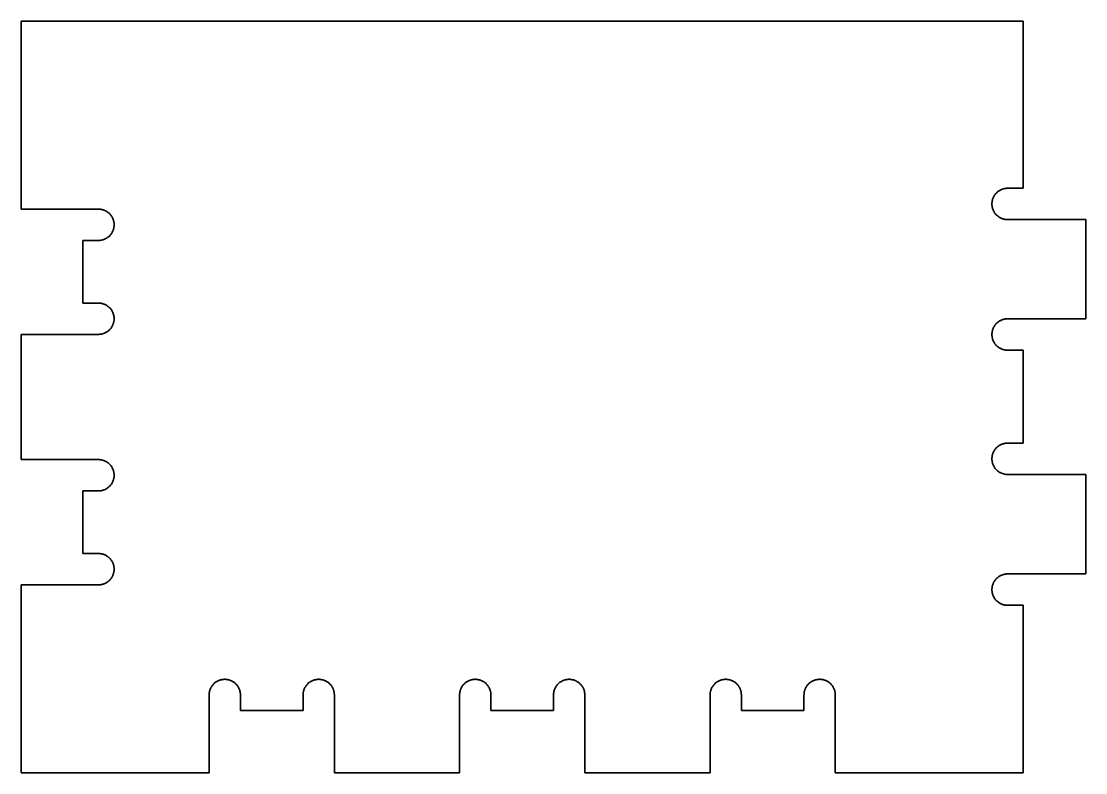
# Model space of a CAD drawing. Header units: millimetres. Extents: x -39.9 to 52, y -17.1 to 47.
# Drawn here: x 8.12 to 42.12, y -16.93 to 7.07 of the extents above; entities that cross this region are included whole.
import ezdxf

# ---------------------------------------------------------------- set-up
doc = ezdxf.new("R2010")
doc.units = ezdxf.units.MM
doc.layers.add('Outline', color=7, linetype='Continuous', true_color=0xffffff)

msp = doc.modelspace()

# ---------------------------------------------------------------- linework, layer by layer
at = {"layer": 'Outline', "color": 18, "lineweight": 35, "true_color": 0x000000}
for p, q in [((40.12, 7.068), (8.12, 7.068)), ((8.12, 7.068), (8.12, 1.069)), ((40.12, 1.734), (40.12, 7.068)), ((39.436, 1.698), (39.452, 1.704)), ((39.452, 1.704), (39.468, 1.71)), ((39.468, 1.71), (39.485, 1.715)), ((39.485, 1.715), (39.502, 1.719)), ((39.502, 1.719), (39.519, 1.723)), ((39.519, 1.723), (39.536, 1.727)), ((39.536, 1.727), (39.553, 1.729)), ((39.553, 1.729), (39.571, 1.732)), ((39.571, 1.732), (39.588, 1.733)), ((39.588, 1.733), (39.605, 1.734)), ((39.605, 1.734), (39.623, 1.734)), ((39.623, 1.734), (39.624, 1.734)), ((39.624, 1.734), (40.12, 1.734)), ((39.138, 1.355), (39.142, 1.372)), ((39.142, 1.372), (39.147, 1.389)), ((39.147, 1.389), (39.153, 1.405)), ((39.153, 1.405), (39.159, 1.422)), ((39.159, 1.422), (39.166, 1.438)), ((39.166, 1.438), (39.174, 1.454)), ((39.174, 1.454), (39.182, 1.469)), ((39.182, 1.469), (39.19, 1.484)), ((39.19, 1.484), (39.199, 1.499)), ((39.199, 1.499), (39.208, 1.514)), ((39.208, 1.514), (39.218, 1.528)), ((39.218, 1.528), (39.229, 1.542)), ((39.229, 1.542), (39.24, 1.556)), ((39.24, 1.556), (39.251, 1.569)), ((39.251, 1.569), (39.263, 1.582)), ((39.263, 1.582), (39.276, 1.594)), ((39.276, 1.594), (39.288, 1.606)), ((39.288, 1.606), (39.302, 1.617)), ((39.302, 1.617), (39.315, 1.628)), ((39.315, 1.628), (39.329, 1.639)), ((39.329, 1.639), (39.343, 1.649)), ((39.343, 1.649), (39.358, 1.658)), ((39.358, 1.658), (39.373, 1.667)), ((39.373, 1.667), (39.388, 1.676)), ((39.388, 1.676), (39.404, 1.684)), ((39.404, 1.684), (39.42, 1.691)), ((39.42, 1.691), (39.436, 1.698)), ((8.12, 1.069), (10.085, 1.069)), ((10.085, 1.069), (10.585, 1.069)), ((10.585, 1.069), (10.603, 1.068)), ((10.603, 1.068), (10.62, 1.068)), ((10.62, 1.068), (10.638, 1.066)), ((10.638, 1.066), (10.655, 1.064)), ((10.655, 1.064), (10.672, 1.061)), ((10.672, 1.061), (10.689, 1.058)), ((10.689, 1.058), (10.706, 1.054)), ((10.706, 1.054), (10.723, 1.049)), ((10.723, 1.049), (10.74, 1.044)), ((10.74, 1.044), (10.756, 1.038)), ((10.756, 1.038), (10.773, 1.032)), ((10.773, 1.032), (10.789, 1.025)), ((10.789, 1.025), (10.804, 1.018)), ((39.123, 1.252), (39.124, 1.269)), ((39.123, 1.234), (39.123, 1.252)), ((39.123, 1.217), (39.123, 1.234)), ((39.124, 1.2), (39.123, 1.217)), ((39.124, 1.269), (39.126, 1.287)), ((39.126, 1.182), (39.124, 1.2)), ((39.126, 1.287), (39.128, 1.304)), ((39.128, 1.165), (39.126, 1.182)), ((39.128, 1.304), (39.131, 1.321)), ((39.131, 1.148), (39.128, 1.165)), ((39.131, 1.321), (39.134, 1.338)), ((39.134, 1.131), (39.131, 1.148)), ((39.134, 1.338), (39.138, 1.355)), ((39.138, 1.114), (39.134, 1.131)), ((39.142, 1.097), (39.138, 1.114)), ((39.147, 1.08), (39.142, 1.097)), ((39.153, 1.063), (39.147, 1.08)), ((39.159, 1.047), (39.153, 1.063)), ((39.166, 1.031), (39.159, 1.047)), ((39.174, 1.015), (39.166, 1.031)), ((10.804, 1.018), (10.82, 1.01)), ((10.82, 1.01), (10.835, 1.002)), ((10.835, 1.002), (10.85, 0.993)), ((10.85, 0.993), (10.865, 0.983)), ((10.865, 0.983), (10.879, 0.973)), ((10.879, 0.973), (10.893, 0.963)), ((10.893, 0.963), (10.907, 0.952)), ((10.907, 0.952), (10.92, 0.94)), ((10.92, 0.94), (10.933, 0.928)), ((10.933, 0.928), (10.945, 0.916)), ((10.945, 0.916), (10.957, 0.903)), ((10.957, 0.903), (10.968, 0.89)), ((10.968, 0.89), (10.979, 0.876)), ((10.979, 0.876), (10.99, 0.862)), ((10.99, 0.862), (11, 0.848)), ((11, 0.848), (11.009, 0.833)), ((11.009, 0.833), (11.018, 0.819)), ((11.018, 0.819), (11.027, 0.803)), ((11.027, 0.803), (11.035, 0.788)), ((11.035, 0.788), (11.042, 0.772)), ((11.042, 0.772), (11.049, 0.756)), ((11.049, 0.756), (11.055, 0.74)), ((11.055, 0.74), (11.061, 0.723)), ((11.061, 0.723), (11.066, 0.706)), ((11.066, 0.706), (11.07, 0.69)), ((11.07, 0.69), (11.074, 0.673)), ((39.181, 1), (39.174, 1.015)), ((39.19, 0.984), (39.181, 1)), ((39.199, 0.969), (39.19, 0.984)), ((39.208, 0.955), (39.199, 0.969)), ((39.218, 0.941), (39.208, 0.955)), ((39.229, 0.927), (39.218, 0.941)), ((39.24, 0.913), (39.229, 0.927)), ((39.251, 0.9), (39.24, 0.913)), ((39.263, 0.887), (39.251, 0.9)), ((39.276, 0.875), (39.263, 0.887)), ((39.288, 0.863), (39.276, 0.875)), ((39.301, 0.851), (39.288, 0.863)), ((39.315, 0.84), (39.301, 0.851)), ((39.329, 0.83), (39.315, 0.84)), ((39.343, 0.82), (39.329, 0.83)), ((39.358, 0.81), (39.343, 0.82)), ((39.373, 0.801), (39.358, 0.81)), ((39.388, 0.793), (39.373, 0.801)), ((39.404, 0.785), (39.388, 0.793)), ((39.419, 0.778), (39.404, 0.785)), ((39.436, 0.771), (39.419, 0.778)), ((39.452, 0.764), (39.436, 0.771)), ((39.468, 0.759), (39.452, 0.764)), ((39.485, 0.754), (39.468, 0.759)), ((39.502, 0.749), (39.485, 0.754)), ((39.519, 0.745), (39.502, 0.749)), ((39.536, 0.742), (39.519, 0.745)), ((39.553, 0.739), (39.536, 0.742)), ((39.571, 0.737), (39.553, 0.739)), ((39.588, 0.735), (39.571, 0.737)), ((39.605, 0.735), (39.588, 0.735)), ((39.623, 0.734), (39.605, 0.735)), ((40.123, 0.734), (39.623, 0.734)), ((42.119, 0.735), (40.123, 0.735)), ((40.123, 0.735), (40.123, 0.734)), ((42.119, -2.435), (42.119, 0.735)), ((11.035, 0.349), (11.027, 0.334)), ((11.042, 0.365), (11.035, 0.349)), ((11.049, 0.381), (11.042, 0.365)), ((11.055, 0.398), (11.049, 0.381)), ((11.061, 0.414), (11.055, 0.398)), ((11.066, 0.431), (11.061, 0.414)), ((11.07, 0.448), (11.066, 0.431)), ((11.074, 0.465), (11.07, 0.448)), ((11.074, 0.673), (11.078, 0.655)), ((11.078, 0.482), (11.074, 0.465)), ((11.078, 0.655), (11.08, 0.638)), ((11.08, 0.499), (11.078, 0.482)), ((11.08, 0.638), (11.082, 0.621)), ((11.082, 0.516), (11.08, 0.499)), ((11.082, 0.621), (11.084, 0.603)), ((11.084, 0.534), (11.082, 0.516)), ((11.084, 0.603), (11.085, 0.586)), ((11.085, 0.551), (11.084, 0.534)), ((11.085, 0.586), (11.085, 0.569)), ((11.085, 0.569), (11.085, 0.551)), ((10.585, 0.069), (10.085, 0.069)), ((10.085, 0.069), (10.085, -1.931)), ((10.603, 0.069), (10.585, 0.069)), ((10.62, 0.07), (10.603, 0.069)), ((10.638, 0.071), (10.62, 0.07)), ((10.655, 0.074), (10.638, 0.071)), ((10.672, 0.076), (10.655, 0.074)), ((10.689, 0.08), (10.672, 0.076)), ((10.706, 0.084), (10.689, 0.08)), ((10.723, 0.088), (10.706, 0.084)), ((10.74, 0.093), (10.723, 0.088)), ((10.756, 0.099), (10.74, 0.093)), ((10.773, 0.105), (10.756, 0.099)), ((10.789, 0.112), (10.773, 0.105)), ((10.804, 0.119), (10.789, 0.112)), ((10.82, 0.127), (10.804, 0.119)), ((10.835, 0.136), (10.82, 0.127)), ((10.85, 0.145), (10.835, 0.136)), ((10.865, 0.154), (10.85, 0.145)), ((10.879, 0.164), (10.865, 0.154)), ((10.893, 0.175), (10.879, 0.164)), ((10.907, 0.186), (10.893, 0.175)), ((10.92, 0.197), (10.907, 0.186)), ((10.933, 0.209), (10.92, 0.197)), ((10.945, 0.221), (10.933, 0.209)), ((10.957, 0.234), (10.945, 0.221)), ((10.968, 0.247), (10.957, 0.234)), ((10.979, 0.261), (10.968, 0.247)), ((10.99, 0.275), (10.979, 0.261)), ((11, 0.289), (10.99, 0.275)), ((11.009, 0.304), (11, 0.289)), ((11.018, 0.319), (11.009, 0.304)), ((11.027, 0.334), (11.018, 0.319)), ((10.085, -1.931), (10.585, -1.931)), ((10.585, -1.931), (10.585, -1.932)), ((10.585, -1.932), (10.602, -1.932)), ((10.602, -1.932), (10.62, -1.933)), ((10.62, -1.933), (10.637, -1.934)), ((10.637, -1.934), (10.655, -1.936)), ((10.655, -1.936), (10.672, -1.939)), ((10.672, -1.939), (10.689, -1.943)), ((10.689, -1.943), (10.706, -1.946)), ((10.706, -1.946), (10.723, -1.951)), ((10.723, -1.951), (10.739, -1.956)), ((10.739, -1.956), (10.756, -1.962)), ((10.756, -1.962), (10.772, -1.968)), ((10.772, -1.968), (10.788, -1.975)), ((10.788, -1.975), (10.804, -1.982)), ((10.804, -1.982), (10.82, -1.99)), ((10.82, -1.99), (10.835, -1.999)), ((10.835, -1.999), (10.85, -2.008)), ((10.85, -2.008), (10.864, -2.017)), ((10.864, -2.017), (10.879, -2.027)), ((10.879, -2.027), (10.893, -2.038)), ((10.893, -2.038), (10.906, -2.049)), ((10.906, -2.049), (10.919, -2.06)), ((10.919, -2.06), (10.932, -2.072)), ((10.932, -2.072), (10.945, -2.084)), ((10.945, -2.084), (10.956, -2.097)), ((10.956, -2.097), (10.968, -2.11)), ((10.968, -2.11), (10.979, -2.124)), ((10.979, -2.124), (10.989, -2.138)), ((10.989, -2.138), (10.999, -2.152)), ((10.999, -2.152), (11.009, -2.167)), ((11.009, -2.167), (11.018, -2.182)), ((11.018, -2.182), (11.026, -2.197)), ((11.026, -2.197), (11.034, -2.212)), ((11.034, -2.212), (11.042, -2.228)), ((11.042, -2.228), (11.048, -2.244)), ((11.048, -2.244), (11.055, -2.26)), ((11.055, -2.26), (11.06, -2.277)), ((11.06, -2.277), (11.065, -2.294)), ((11.065, -2.294), (11.07, -2.311)), ((11.07, -2.311), (11.074, -2.328)), ((11.074, -2.328), (11.077, -2.345)), ((11.077, -2.345), (11.08, -2.362)), ((11.08, -2.362), (11.082, -2.379)), ((11.082, -2.379), (11.084, -2.397)), ((10.999, -2.711), (10.989, -2.725)), ((11.009, -2.696), (10.999, -2.711)), ((11.018, -2.681), (11.009, -2.696)), ((11.026, -2.666), (11.018, -2.681)), ((11.034, -2.651), (11.026, -2.666)), ((11.042, -2.635), (11.034, -2.651)), ((11.048, -2.619), (11.042, -2.635)), ((11.055, -2.602), (11.048, -2.619)), ((11.06, -2.586), (11.055, -2.602)), ((11.065, -2.569), (11.06, -2.586)), ((11.07, -2.552), (11.065, -2.569)), ((11.074, -2.535), (11.07, -2.552)), ((11.077, -2.518), (11.074, -2.535)), ((11.08, -2.501), (11.077, -2.518)), ((11.082, -2.484), (11.08, -2.501)), ((11.084, -2.466), (11.082, -2.484)), ((11.084, -2.397), (11.085, -2.414)), ((11.085, -2.449), (11.084, -2.466)), ((11.085, -2.414), (11.085, -2.431)), ((11.085, -2.431), (11.085, -2.449)), ((39.166, -2.732), (39.174, -2.717)), ((39.174, -2.717), (39.181, -2.701)), ((39.181, -2.701), (39.19, -2.686)), ((39.19, -2.686), (39.199, -2.671)), ((39.199, -2.671), (39.208, -2.656)), ((39.208, -2.656), (39.218, -2.642)), ((39.218, -2.642), (39.229, -2.628)), ((39.229, -2.628), (39.24, -2.614)), ((39.24, -2.614), (39.251, -2.601)), ((39.251, -2.601), (39.263, -2.588)), ((39.263, -2.588), (39.276, -2.576)), ((39.276, -2.576), (39.288, -2.564)), ((39.288, -2.564), (39.301, -2.553)), ((39.301, -2.553), (39.315, -2.542)), ((39.315, -2.542), (39.329, -2.531)), ((39.329, -2.531), (39.343, -2.521)), ((39.343, -2.521), (39.358, -2.512)), ((39.358, -2.512), (39.373, -2.503)), ((39.373, -2.503), (39.388, -2.494)), ((39.388, -2.494), (39.404, -2.486)), ((39.404, -2.486), (39.419, -2.479)), ((39.419, -2.479), (39.436, -2.472)), ((39.436, -2.472), (39.452, -2.466)), ((39.452, -2.466), (39.468, -2.46)), ((39.468, -2.46), (39.485, -2.455)), ((39.485, -2.455), (39.502, -2.45)), ((39.502, -2.45), (39.519, -2.446)), ((39.519, -2.446), (39.536, -2.443)), ((39.536, -2.443), (39.553, -2.44)), ((39.553, -2.44), (39.571, -2.438)), ((39.571, -2.438), (39.588, -2.437)), ((39.588, -2.437), (39.605, -2.436)), ((39.605, -2.436), (39.623, -2.435)), ((39.623, -2.435), (40.12, -2.435)), ((40.12, -2.435), (42.119, -2.435)), ((10.085, -2.931), (8.12, -2.931)), ((8.12, -2.931), (8.12, -6.931)), ((10.584, -2.931), (10.085, -2.931)), ((10.585, -2.931), (10.584, -2.931)), ((10.602, -2.931), (10.585, -2.931)), ((10.62, -2.93), (10.602, -2.931)), ((10.637, -2.929), (10.62, -2.93)), ((10.655, -2.926), (10.637, -2.929)), ((10.672, -2.924), (10.655, -2.926)), ((10.689, -2.92), (10.672, -2.924)), ((10.706, -2.916), (10.689, -2.92)), ((10.723, -2.912), (10.706, -2.916)), ((10.739, -2.907), (10.723, -2.912)), ((10.756, -2.901), (10.739, -2.907)), ((10.772, -2.895), (10.756, -2.901)), ((10.788, -2.888), (10.772, -2.895)), ((10.804, -2.881), (10.788, -2.888)), ((10.82, -2.873), (10.804, -2.881)), ((10.835, -2.864), (10.82, -2.873)), ((10.85, -2.855), (10.835, -2.864)), ((10.864, -2.846), (10.85, -2.855)), ((10.879, -2.836), (10.864, -2.846)), ((10.893, -2.825), (10.879, -2.836)), ((10.906, -2.814), (10.893, -2.825)), ((10.919, -2.803), (10.906, -2.814)), ((10.932, -2.791), (10.919, -2.803)), ((10.945, -2.779), (10.932, -2.791)), ((10.956, -2.766), (10.945, -2.779)), ((10.968, -2.753), (10.956, -2.766)), ((10.979, -2.739), (10.968, -2.753)), ((10.989, -2.725), (10.979, -2.739)), ((39.123, -2.918), (39.124, -2.901)), ((39.123, -2.936), (39.123, -2.918)), ((39.123, -2.953), (39.123, -2.936)), ((39.124, -2.971), (39.123, -2.953)), ((39.124, -2.901), (39.126, -2.883)), ((39.126, -2.988), (39.124, -2.971)), ((39.126, -2.883), (39.128, -2.866)), ((39.128, -3.005), (39.126, -2.988)), ((39.128, -2.866), (39.131, -2.849)), ((39.131, -3.023), (39.128, -3.005)), ((39.131, -2.849), (39.134, -2.832)), ((39.134, -3.04), (39.131, -3.023)), ((39.134, -2.832), (39.138, -2.815)), ((39.138, -3.057), (39.134, -3.04)), ((39.138, -2.815), (39.142, -2.798)), ((39.142, -3.074), (39.138, -3.057)), ((39.142, -2.798), (39.147, -2.781)), ((39.147, -2.781), (39.153, -2.765)), ((39.153, -2.765), (39.159, -2.748)), ((39.159, -2.748), (39.166, -2.732)), ((39.147, -3.09), (39.142, -3.074)), ((39.153, -3.107), (39.147, -3.09)), ((39.159, -3.123), (39.153, -3.107)), ((39.166, -3.139), (39.159, -3.123)), ((39.174, -3.155), (39.166, -3.139)), ((39.181, -3.17), (39.174, -3.155)), ((39.19, -3.186), (39.181, -3.17)), ((39.199, -3.201), (39.19, -3.186)), ((39.208, -3.215), (39.199, -3.201)), ((39.218, -3.23), (39.208, -3.215)), ((39.229, -3.243), (39.218, -3.23)), ((39.24, -3.257), (39.229, -3.243)), ((39.251, -3.27), (39.24, -3.257)), ((39.263, -3.283), (39.251, -3.27)), ((39.276, -3.295), (39.263, -3.283)), ((39.288, -3.307), (39.276, -3.295)), ((39.302, -3.319), (39.288, -3.307)), ((39.315, -3.33), (39.302, -3.319)), ((39.329, -3.34), (39.315, -3.33)), ((39.343, -3.35), (39.329, -3.34)), ((39.358, -3.36), (39.343, -3.35)), ((39.373, -3.369), (39.358, -3.36)), ((39.388, -3.377), (39.373, -3.369)), ((39.404, -3.385), (39.388, -3.377)), ((39.419, -3.392), (39.404, -3.385)), ((39.436, -3.399), (39.419, -3.392)), ((39.452, -3.405), (39.436, -3.399)), ((39.468, -3.411), (39.452, -3.405)), ((39.485, -3.416), (39.468, -3.411)), ((39.502, -3.421), (39.485, -3.416)), ((39.519, -3.425), (39.502, -3.421)), ((39.536, -3.428), (39.519, -3.425)), ((39.553, -3.431), (39.536, -3.428)), ((39.571, -3.433), (39.553, -3.431)), ((39.588, -3.434), (39.571, -3.433)), ((39.605, -3.435), (39.588, -3.434)), ((39.623, -3.436), (39.605, -3.435)), ((40.12, -3.436), (39.623, -3.436)), ((40.12, -6.405), (40.12, -3.436)), ((39.388, -6.463), (39.404, -6.455)), ((39.404, -6.455), (39.419, -6.448)), ((39.419, -6.448), (39.436, -6.441)), ((39.436, -6.441), (39.452, -6.435)), ((39.452, -6.435), (39.468, -6.429)), ((39.468, -6.429), (39.485, -6.424)), ((39.485, -6.424), (39.502, -6.419)), ((39.502, -6.419), (39.519, -6.415)), ((39.519, -6.415), (39.536, -6.412)), ((39.536, -6.412), (39.553, -6.409)), ((39.553, -6.409), (39.571, -6.407)), ((39.571, -6.407), (39.588, -6.406)), ((39.588, -6.406), (39.605, -6.405)), ((39.605, -6.405), (39.623, -6.404)), ((39.623, -6.404), (39.624, -6.405)), ((39.624, -6.405), (40.12, -6.405)), ((39.134, -6.801), (39.138, -6.784)), ((39.138, -6.784), (39.142, -6.767)), ((39.142, -6.767), (39.147, -6.75)), ((39.147, -6.75), (39.153, -6.734)), ((39.153, -6.734), (39.159, -6.717)), ((39.159, -6.717), (39.166, -6.701)), ((39.166, -6.701), (39.174, -6.685)), ((39.174, -6.685), (39.181, -6.67)), ((39.181, -6.67), (39.19, -6.655)), ((39.19, -6.655), (39.199, -6.64)), ((39.199, -6.64), (39.208, -6.625)), ((39.208, -6.625), (39.218, -6.611)), ((39.218, -6.611), (39.229, -6.597)), ((39.229, -6.597), (39.24, -6.583)), ((39.24, -6.583), (39.251, -6.57)), ((39.251, -6.57), (39.263, -6.557)), ((39.263, -6.557), (39.276, -6.545)), ((39.276, -6.545), (39.288, -6.533)), ((39.288, -6.533), (39.301, -6.522)), ((39.301, -6.522), (39.315, -6.511)), ((39.315, -6.511), (39.329, -6.5)), ((39.329, -6.5), (39.343, -6.49)), ((39.343, -6.49), (39.358, -6.481)), ((39.358, -6.481), (39.373, -6.472)), ((39.373, -6.472), (39.388, -6.463)), ((8.12, -6.931), (10.085, -6.931)), ((10.085, -6.931), (10.085, -6.931)), ((10.085, -6.931), (10.585, -6.931)), ((10.585, -6.931), (10.603, -6.932)), ((10.603, -6.932), (10.62, -6.933)), ((10.62, -6.933), (10.638, -6.934)), ((10.638, -6.934), (10.655, -6.936)), ((10.655, -6.936), (10.672, -6.939)), ((10.672, -6.939), (10.689, -6.942)), ((10.689, -6.942), (10.706, -6.946)), ((10.706, -6.946), (10.723, -6.951)), ((10.723, -6.951), (10.74, -6.956)), ((10.74, -6.956), (10.756, -6.962)), ((10.756, -6.962), (10.773, -6.968)), ((10.773, -6.968), (10.789, -6.975)), ((10.789, -6.975), (10.804, -6.982)), ((10.804, -6.982), (10.82, -6.99)), ((10.82, -6.99), (10.835, -6.998)), ((10.835, -6.998), (10.85, -7.007)), ((10.85, -7.007), (10.865, -7.017)), ((10.865, -7.017), (10.879, -7.027)), ((10.879, -7.027), (10.893, -7.037)), ((10.893, -7.037), (10.907, -7.048)), ((10.907, -7.048), (10.92, -7.06)), ((10.92, -7.06), (10.933, -7.072)), ((10.933, -7.072), (10.945, -7.084)), ((10.945, -7.084), (10.957, -7.097)), ((10.957, -7.097), (10.968, -7.11)), ((10.968, -7.11), (10.979, -7.124)), ((10.979, -7.124), (10.99, -7.138)), ((10.99, -7.138), (11, -7.152)), ((39.123, -6.887), (39.124, -6.87)), ((39.123, -6.905), (39.123, -6.887)), ((39.123, -6.922), (39.123, -6.905)), ((39.124, -6.94), (39.123, -6.922)), ((39.124, -6.87), (39.126, -6.852)), ((39.126, -6.957), (39.124, -6.94)), ((39.126, -6.852), (39.128, -6.835)), ((39.128, -6.974), (39.126, -6.957)), ((39.128, -6.835), (39.131, -6.818)), ((39.131, -6.991), (39.128, -6.974)), ((39.131, -6.818), (39.134, -6.801)), ((39.134, -7.009), (39.131, -6.991)), ((39.138, -7.026), (39.134, -7.009)), ((39.142, -7.042), (39.138, -7.026)), ((39.147, -7.059), (39.142, -7.042)), ((39.153, -7.076), (39.147, -7.059)), ((39.159, -7.092), (39.153, -7.076)), ((39.166, -7.108), (39.159, -7.092)), ((39.174, -7.124), (39.166, -7.108)), ((39.181, -7.139), (39.174, -7.124)), ((39.19, -7.155), (39.181, -7.139)), ((11, -7.152), (11.009, -7.166)), ((11.009, -7.166), (11.018, -7.181)), ((11.018, -7.181), (11.027, -7.197)), ((11.027, -7.197), (11.035, -7.212)), ((11.035, -7.212), (11.042, -7.228)), ((11.042, -7.228), (11.049, -7.244)), ((11.049, -7.244), (11.055, -7.26)), ((11.055, -7.26), (11.061, -7.277)), ((11.061, -7.277), (11.066, -7.294)), ((11.066, -7.294), (11.07, -7.31)), ((11.07, -7.31), (11.074, -7.327)), ((11.074, -7.327), (11.078, -7.345)), ((11.078, -7.345), (11.08, -7.362)), ((11.08, -7.362), (11.082, -7.379)), ((11.082, -7.379), (11.084, -7.397)), ((11.084, -7.466), (11.082, -7.484)), ((11.084, -7.397), (11.085, -7.414)), ((11.085, -7.449), (11.084, -7.466)), ((11.085, -7.414), (11.085, -7.431)), ((11.085, -7.431), (11.085, -7.449)), ((39.199, -7.17), (39.19, -7.155)), ((39.208, -7.184), (39.199, -7.17)), ((39.218, -7.198), (39.208, -7.184)), ((39.229, -7.212), (39.218, -7.198)), ((39.24, -7.226), (39.229, -7.212)), ((39.251, -7.239), (39.24, -7.226)), ((39.263, -7.252), (39.251, -7.239)), ((39.276, -7.264), (39.263, -7.252)), ((39.288, -7.276), (39.276, -7.264)), ((39.302, -7.288), (39.288, -7.276)), ((39.315, -7.299), (39.302, -7.288)), ((39.329, -7.309), (39.315, -7.299)), ((39.343, -7.319), (39.329, -7.309)), ((39.358, -7.329), (39.343, -7.319)), ((39.373, -7.338), (39.358, -7.329)), ((39.388, -7.346), (39.373, -7.338)), ((39.404, -7.354), (39.388, -7.346)), ((39.419, -7.361), (39.404, -7.354)), ((39.436, -7.368), (39.419, -7.361)), ((39.452, -7.374), (39.436, -7.368)), ((39.468, -7.38), (39.452, -7.374)), ((39.485, -7.385), (39.468, -7.38)), ((39.502, -7.39), (39.485, -7.385)), ((39.519, -7.394), (39.502, -7.39)), ((39.536, -7.397), (39.519, -7.394)), ((39.553, -7.4), (39.536, -7.397)), ((39.571, -7.402), (39.553, -7.4)), ((39.588, -7.403), (39.571, -7.402)), ((39.605, -7.404), (39.588, -7.403)), ((39.623, -7.405), (39.605, -7.404)), ((40.123, -7.405), (39.623, -7.405)), ((42.119, -7.405), (40.123, -7.405)), ((42.119, -10.584), (42.119, -7.405)), ((10.907, -7.814), (10.893, -7.825)), ((10.92, -7.803), (10.907, -7.814)), ((10.932, -7.791), (10.92, -7.803)), ((10.945, -7.779), (10.932, -7.791)), ((10.957, -7.766), (10.945, -7.779)), ((10.968, -7.753), (10.957, -7.766)), ((10.979, -7.739), (10.968, -7.753)), ((10.99, -7.725), (10.979, -7.739)), ((11, -7.711), (10.99, -7.725)), ((11.009, -7.696), (11, -7.711)), ((11.018, -7.681), (11.009, -7.696)), ((11.027, -7.666), (11.018, -7.681)), ((11.035, -7.65), (11.027, -7.666)), ((11.042, -7.635), (11.035, -7.65)), ((11.049, -7.619), (11.042, -7.635)), ((11.055, -7.602), (11.049, -7.619)), ((11.061, -7.586), (11.055, -7.602)), ((11.066, -7.569), (11.061, -7.586)), ((11.07, -7.552), (11.066, -7.569)), ((11.074, -7.535), (11.07, -7.552)), ((11.078, -7.518), (11.074, -7.535)), ((11.08, -7.501), (11.078, -7.518)), ((11.082, -7.484), (11.08, -7.501)), ((10.585, -7.931), (10.085, -7.931)), ((10.085, -7.931), (10.085, -9.932)), ((10.603, -7.931), (10.585, -7.931)), ((10.62, -7.93), (10.603, -7.931)), ((10.638, -7.928), (10.62, -7.93)), ((10.655, -7.926), (10.638, -7.928)), ((10.672, -7.924), (10.655, -7.926)), ((10.689, -7.92), (10.672, -7.924)), ((10.706, -7.916), (10.689, -7.92)), ((10.723, -7.912), (10.706, -7.916)), ((10.74, -7.907), (10.723, -7.912)), ((10.756, -7.901), (10.74, -7.907)), ((10.773, -7.895), (10.756, -7.901)), ((10.789, -7.888), (10.773, -7.895)), ((10.804, -7.881), (10.789, -7.888)), ((10.82, -7.873), (10.804, -7.881)), ((10.835, -7.864), (10.82, -7.873)), ((10.85, -7.855), (10.835, -7.864)), ((10.865, -7.846), (10.85, -7.855)), ((10.879, -7.836), (10.865, -7.846)), ((10.893, -7.825), (10.879, -7.836)), ((10.085, -9.932), (10.585, -9.932)), ((10.585, -9.932), (10.602, -9.932)), ((10.602, -9.932), (10.619, -9.933)), ((10.619, -9.933), (10.636, -9.934)), ((10.636, -9.934), (10.653, -9.936)), ((10.653, -9.936), (10.67, -9.939)), ((10.67, -9.939), (10.687, -9.942)), ((10.687, -9.942), (10.703, -9.946)), ((10.703, -9.946), (10.72, -9.95)), ((10.72, -9.95), (10.736, -9.955)), ((10.736, -9.955), (10.752, -9.96)), ((10.752, -9.96), (10.768, -9.966)), ((10.768, -9.966), (10.784, -9.973)), ((10.784, -9.973), (10.8, -9.98)), ((10.8, -9.98), (10.815, -9.988)), ((10.815, -9.988), (10.83, -9.996)), ((10.83, -9.996), (10.845, -10.004)), ((10.845, -10.004), (10.859, -10.013)), ((10.859, -10.013), (10.873, -10.023)), ((10.873, -10.023), (10.887, -10.033)), ((10.887, -10.033), (10.9, -10.044)), ((10.9, -10.044), (10.914, -10.055)), ((10.914, -10.055), (10.926, -10.066)), ((10.926, -10.066), (10.938, -10.078)), ((10.938, -10.078), (10.95, -10.09)), ((10.95, -10.09), (10.962, -10.103)), ((10.962, -10.103), (10.973, -10.116)), ((10.973, -10.116), (10.983, -10.129)), ((10.983, -10.129), (10.993, -10.143)), ((10.993, -10.143), (11.003, -10.157)), ((11.003, -10.157), (11.012, -10.172)), ((11.012, -10.172), (11.021, -10.186)), ((11.021, -10.186), (11.029, -10.201)), ((11.029, -10.201), (11.036, -10.217)), ((11.036, -10.217), (11.044, -10.232)), ((11.044, -10.232), (11.05, -10.248)), ((11.05, -10.248), (11.056, -10.264)), ((11.056, -10.264), (11.061, -10.28)), ((11.061, -10.28), (11.066, -10.297)), ((11.066, -10.297), (11.071, -10.313)), ((11.074, -10.535), (11.07, -10.552)), ((11.071, -10.313), (11.074, -10.33)), ((11.074, -10.33), (11.078, -10.346)), ((11.077, -10.518), (11.074, -10.535)), ((11.08, -10.501), (11.077, -10.518)), ((11.078, -10.346), (11.08, -10.363)), ((11.08, -10.363), (11.082, -10.38)), ((11.082, -10.484), (11.08, -10.501)), ((11.082, -10.38), (11.084, -10.397)), ((11.084, -10.466), (11.082, -10.484)), ((11.084, -10.397), (11.085, -10.414)), ((11.085, -10.449), (11.084, -10.466)), ((11.085, -10.414), (11.085, -10.431)), ((11.085, -10.431), (11.085, -10.449)), ((10.82, -10.873), (10.804, -10.881)), ((10.835, -10.865), (10.82, -10.873)), ((10.85, -10.856), (10.835, -10.865)), ((10.865, -10.846), (10.85, -10.856)), ((10.879, -10.836), (10.865, -10.846)), ((10.893, -10.825), (10.879, -10.836)), ((10.906, -10.814), (10.893, -10.825)), ((10.919, -10.803), (10.906, -10.814)), ((10.932, -10.791), (10.919, -10.803)), ((10.945, -10.779), (10.932, -10.791)), ((10.956, -10.766), (10.945, -10.779)), ((10.968, -10.753), (10.956, -10.766)), ((10.979, -10.739), (10.968, -10.753)), ((10.989, -10.725), (10.979, -10.739)), ((10.999, -10.711), (10.989, -10.725)), ((11.009, -10.696), (10.999, -10.711)), ((11.018, -10.681), (11.009, -10.696)), ((11.026, -10.666), (11.018, -10.681)), ((11.034, -10.651), (11.026, -10.666)), ((11.042, -10.635), (11.034, -10.651)), ((11.048, -10.619), (11.042, -10.635)), ((11.055, -10.602), (11.048, -10.619)), ((11.06, -10.586), (11.055, -10.602)), ((11.065, -10.569), (11.06, -10.586)), ((11.07, -10.552), (11.065, -10.569)), ((39.164, -10.885), (39.171, -10.869)), ((39.171, -10.869), (39.179, -10.854)), ((39.179, -10.854), (39.187, -10.839)), ((39.187, -10.839), (39.196, -10.824)), ((39.196, -10.824), (39.205, -10.81)), ((39.205, -10.81), (39.214, -10.796)), ((39.214, -10.796), (39.224, -10.782)), ((39.224, -10.782), (39.235, -10.768)), ((39.235, -10.768), (39.246, -10.755)), ((39.246, -10.755), (39.257, -10.743)), ((39.257, -10.743), (39.269, -10.73)), ((39.269, -10.73), (39.282, -10.719)), ((39.282, -10.719), (39.294, -10.707)), ((39.294, -10.707), (39.307, -10.696)), ((39.307, -10.696), (39.321, -10.686)), ((39.321, -10.686), (39.334, -10.676)), ((39.334, -10.676), (39.349, -10.666)), ((39.349, -10.666), (39.363, -10.657)), ((39.363, -10.657), (39.378, -10.648)), ((39.378, -10.648), (39.393, -10.64)), ((39.393, -10.64), (39.408, -10.633)), ((39.408, -10.633), (39.424, -10.625)), ((39.424, -10.625), (39.439, -10.619)), ((39.439, -10.619), (39.455, -10.613)), ((39.455, -10.613), (39.472, -10.608)), ((39.472, -10.608), (39.488, -10.603)), ((39.488, -10.603), (39.504, -10.598)), ((39.504, -10.598), (39.521, -10.595)), ((39.521, -10.595), (39.538, -10.591)), ((39.538, -10.591), (39.555, -10.589)), ((39.555, -10.589), (39.572, -10.587)), ((39.572, -10.587), (39.589, -10.585)), ((39.589, -10.585), (39.606, -10.584)), ((39.606, -10.584), (39.623, -10.584)), ((39.623, -10.584), (40.123, -10.584)), ((40.123, -10.584), (42.119, -10.584)), ((10.085, -10.931), (8.12, -10.931)), ((8.12, -10.931), (8.12, -16.932)), ((10.584, -10.931), (10.085, -10.931)), ((10.585, -10.932), (10.584, -10.931)), ((10.602, -10.931), (10.585, -10.932)), ((10.62, -10.93), (10.602, -10.931)), ((10.637, -10.929), (10.62, -10.93)), ((10.655, -10.927), (10.637, -10.929)), ((10.672, -10.924), (10.655, -10.927)), ((10.689, -10.921), (10.672, -10.924)), ((10.706, -10.917), (10.689, -10.921)), ((10.723, -10.912), (10.706, -10.917)), ((10.739, -10.907), (10.723, -10.912)), ((10.756, -10.901), (10.739, -10.907)), ((10.772, -10.895), (10.756, -10.901)), ((10.788, -10.888), (10.772, -10.895)), ((10.804, -10.881), (10.788, -10.888)), ((39.123, -11.067), (39.124, -11.05)), ((39.123, -11.084), (39.123, -11.067)), ((39.123, -11.101), (39.123, -11.084)), ((39.124, -11.119), (39.123, -11.101)), ((39.124, -11.05), (39.126, -11.033)), ((39.126, -11.136), (39.124, -11.119)), ((39.126, -11.033), (39.128, -11.016)), ((39.128, -11.154), (39.126, -11.136)), ((39.128, -11.016), (39.13, -10.999)), ((39.131, -11.171), (39.128, -11.154)), ((39.13, -10.999), (39.133, -10.982)), ((39.134, -11.188), (39.131, -11.171)), ((39.133, -10.982), (39.137, -10.966)), ((39.138, -11.205), (39.134, -11.188)), ((39.137, -10.966), (39.141, -10.949)), ((39.142, -11.222), (39.138, -11.205)), ((39.141, -10.949), (39.146, -10.933)), ((39.146, -10.933), (39.152, -10.917)), ((39.152, -10.917), (39.158, -10.901)), ((39.158, -10.901), (39.164, -10.885)), ((39.147, -11.238), (39.142, -11.222)), ((39.153, -11.255), (39.147, -11.238)), ((39.159, -11.271), (39.153, -11.255)), ((39.166, -11.287), (39.159, -11.271)), ((39.174, -11.303), (39.166, -11.287)), ((39.181, -11.319), (39.174, -11.303)), ((39.19, -11.334), (39.181, -11.319)), ((39.199, -11.349), (39.19, -11.334)), ((39.208, -11.364), (39.199, -11.349)), ((39.218, -11.378), (39.208, -11.364)), ((39.229, -11.392), (39.218, -11.378)), ((39.24, -11.405), (39.229, -11.392)), ((39.251, -11.418), (39.24, -11.405)), ((39.263, -11.431), (39.251, -11.418)), ((39.276, -11.444), (39.263, -11.431)), ((39.288, -11.455), (39.276, -11.444)), ((39.302, -11.467), (39.288, -11.455)), ((39.315, -11.478), (39.302, -11.467)), ((39.329, -11.488), (39.315, -11.478)), ((39.343, -11.498), (39.329, -11.488)), ((39.358, -11.508), (39.343, -11.498)), ((39.373, -11.517), (39.358, -11.508)), ((39.388, -11.525), (39.373, -11.517)), ((39.404, -11.533), (39.388, -11.525)), ((39.419, -11.541), (39.404, -11.533)), ((39.436, -11.547), (39.419, -11.541)), ((39.452, -11.554), (39.436, -11.547)), ((39.468, -11.559), (39.452, -11.554)), ((39.485, -11.565), (39.468, -11.559)), ((39.502, -11.569), (39.485, -11.565)), ((39.519, -11.573), (39.502, -11.569)), ((39.536, -11.576), (39.519, -11.573)), ((39.553, -11.579), (39.536, -11.576)), ((39.571, -11.581), (39.553, -11.579)), ((39.588, -11.583), (39.571, -11.581)), ((39.605, -11.584), (39.588, -11.583)), ((39.623, -11.584), (39.605, -11.584)), ((40.12, -11.584), (39.623, -11.584)), ((40.12, -16.932), (40.12, -11.584)), ((14.145, -14.294), (14.15, -14.278)), ((14.15, -14.278), (14.157, -14.262)), ((14.157, -14.262), (14.163, -14.246)), ((14.163, -14.246), (14.171, -14.23)), ((14.171, -14.23), (14.179, -14.214)), ((14.179, -14.214), (14.187, -14.199)), ((14.187, -14.199), (14.196, -14.184)), ((14.196, -14.184), (14.206, -14.169)), ((14.206, -14.169), (14.216, -14.155)), ((14.216, -14.155), (14.226, -14.141)), ((14.226, -14.141), (14.237, -14.128)), ((14.237, -14.128), (14.249, -14.114)), ((14.249, -14.114), (14.261, -14.102)), ((14.261, -14.102), (14.273, -14.089)), ((14.273, -14.089), (14.286, -14.077)), ((14.286, -14.077), (14.299, -14.066)), ((14.299, -14.066), (14.312, -14.055)), ((14.312, -14.055), (14.326, -14.044)), ((14.326, -14.044), (14.341, -14.034)), ((14.341, -14.034), (14.355, -14.025)), ((14.355, -14.025), (14.37, -14.016)), ((14.37, -14.016), (14.385, -14.008)), ((14.385, -14.008), (14.401, -14)), ((14.401, -14), (14.417, -13.992)), ((14.417, -13.992), (14.433, -13.985)), ((14.433, -13.985), (14.449, -13.979)), ((14.449, -13.979), (14.466, -13.973)), ((14.466, -13.973), (14.482, -13.968)), ((14.482, -13.968), (14.499, -13.964)), ((14.499, -13.964), (14.516, -13.96)), ((14.516, -13.96), (14.533, -13.957)), ((14.533, -13.957), (14.55, -13.954)), ((14.55, -13.954), (14.568, -13.952)), ((14.568, -13.952), (14.585, -13.95)), ((14.585, -13.95), (14.603, -13.949)), ((14.603, -13.949), (14.62, -13.949)), ((14.62, -13.949), (14.637, -13.949)), ((14.637, -13.949), (14.655, -13.95)), ((14.655, -13.95), (14.672, -13.952)), ((14.672, -13.952), (14.69, -13.954)), ((14.69, -13.954), (14.707, -13.957)), ((14.707, -13.957), (14.724, -13.96)), ((14.724, -13.96), (14.741, -13.964)), ((14.741, -13.964), (14.758, -13.968)), ((14.758, -13.968), (14.775, -13.973)), ((14.775, -13.973), (14.791, -13.979)), ((14.791, -13.979), (14.807, -13.985)), ((14.807, -13.985), (14.823, -13.992)), ((14.823, -13.992), (14.839, -14)), ((14.839, -14), (14.855, -14.008)), ((14.855, -14.008), (14.87, -14.016)), ((14.87, -14.016), (14.885, -14.025)), ((14.885, -14.025), (14.9, -14.034)), ((14.9, -14.034), (14.914, -14.044)), ((14.914, -14.044), (14.928, -14.055)), ((14.928, -14.055), (14.941, -14.066)), ((14.941, -14.066), (14.955, -14.077)), ((14.955, -14.077), (14.967, -14.089)), ((14.967, -14.089), (14.98, -14.102)), ((14.98, -14.102), (14.992, -14.114)), ((14.992, -14.114), (15.003, -14.128)), ((15.003, -14.128), (15.014, -14.141)), ((15.014, -14.141), (15.025, -14.155)), ((15.025, -14.155), (15.035, -14.169)), ((15.035, -14.169), (15.044, -14.184)), ((15.044, -14.184), (15.053, -14.199)), ((15.053, -14.199), (15.062, -14.214)), ((15.062, -14.214), (15.069, -14.23)), ((15.069, -14.23), (15.077, -14.246)), ((15.077, -14.246), (15.084, -14.262)), ((15.084, -14.262), (15.09, -14.278)), ((15.09, -14.278), (15.096, -14.294)), ((17.145, -14.294), (17.15, -14.278)), ((17.15, -14.278), (17.157, -14.262)), ((17.157, -14.262), (17.164, -14.245)), ((17.164, -14.245), (17.171, -14.23)), ((17.171, -14.23), (17.179, -14.214)), ((17.179, -14.214), (17.187, -14.199)), ((17.187, -14.199), (17.196, -14.184)), ((17.196, -14.184), (17.206, -14.169)), ((17.206, -14.169), (17.216, -14.155)), ((17.216, -14.155), (17.226, -14.141)), ((17.226, -14.141), (17.237, -14.127)), ((17.237, -14.127), (17.249, -14.114)), ((17.249, -14.114), (17.261, -14.102)), ((17.261, -14.102), (17.273, -14.089)), ((17.273, -14.089), (17.286, -14.077)), ((17.286, -14.077), (17.299, -14.066)), ((17.299, -14.066), (17.313, -14.055)), ((17.313, -14.055), (17.326, -14.044)), ((17.326, -14.044), (17.341, -14.034)), ((17.341, -14.034), (17.355, -14.025)), ((17.355, -14.025), (17.37, -14.016)), ((17.37, -14.016), (17.386, -14.007)), ((17.386, -14.007), (17.401, -14)), ((17.401, -14), (17.417, -13.992)), ((17.417, -13.992), (17.433, -13.985)), ((17.433, -13.985), (17.449, -13.979)), ((17.449, -13.979), (17.466, -13.973)), ((17.466, -13.973), (17.483, -13.968)), ((17.483, -13.968), (17.499, -13.964)), ((17.499, -13.964), (17.516, -13.96)), ((17.516, -13.96), (17.534, -13.957)), ((17.534, -13.957), (17.551, -13.954)), ((17.551, -13.954), (17.568, -13.952)), ((17.568, -13.952), (17.586, -13.95)), ((17.586, -13.95), (17.603, -13.949)), ((17.603, -13.949), (17.62, -13.949)), ((17.62, -13.949), (17.638, -13.949)), ((17.638, -13.949), (17.655, -13.95)), ((17.655, -13.95), (17.673, -13.952)), ((17.673, -13.952), (17.69, -13.954)), ((17.69, -13.954), (17.707, -13.957)), ((17.707, -13.957), (17.724, -13.96)), ((17.724, -13.96), (17.741, -13.964)), ((17.741, -13.964), (17.758, -13.968)), ((17.758, -13.968), (17.775, -13.974)), ((17.775, -13.974), (17.791, -13.979)), ((17.791, -13.979), (17.808, -13.985)), ((17.808, -13.985), (17.824, -13.992)), ((17.824, -13.992), (17.84, -14)), ((17.84, -14), (17.855, -14.008)), ((17.855, -14.008), (17.87, -14.016)), ((17.87, -14.016), (17.885, -14.025)), ((17.885, -14.025), (17.9, -14.035)), ((17.9, -14.035), (17.914, -14.045)), ((17.914, -14.045), (17.928, -14.055)), ((17.928, -14.055), (17.942, -14.066)), ((17.942, -14.066), (17.955, -14.078)), ((17.955, -14.078), (17.968, -14.089)), ((17.968, -14.089), (17.98, -14.102)), ((17.98, -14.102), (17.992, -14.115)), ((17.992, -14.115), (18.003, -14.128)), ((18.003, -14.128), (18.014, -14.141)), ((18.014, -14.141), (18.025, -14.155)), ((18.025, -14.155), (18.035, -14.17)), ((18.035, -14.17), (18.044, -14.184)), ((18.044, -14.184), (18.053, -14.199)), ((18.053, -14.199), (18.062, -14.214)), ((18.062, -14.214), (18.07, -14.23)), ((18.07, -14.23), (18.077, -14.246)), ((18.077, -14.246), (18.084, -14.262)), ((18.084, -14.262), (18.09, -14.278)), ((18.09, -14.278), (18.096, -14.295)), ((22.145, -14.294), (22.15, -14.278)), ((22.15, -14.278), (22.157, -14.262)), ((22.157, -14.262), (22.163, -14.246)), ((22.163, -14.246), (22.171, -14.23)), ((22.171, -14.23), (22.179, -14.214)), ((22.179, -14.214), (22.187, -14.199)), ((22.187, -14.199), (22.196, -14.184)), ((22.196, -14.184), (22.206, -14.169)), ((22.206, -14.169), (22.216, -14.155)), ((22.216, -14.155), (22.226, -14.141)), ((22.226, -14.141), (22.237, -14.128)), ((22.237, -14.128), (22.249, -14.114)), ((22.249, -14.114), (22.26, -14.102)), ((22.26, -14.102), (22.273, -14.089)), ((22.273, -14.089), (22.286, -14.077)), ((22.286, -14.077), (22.299, -14.066)), ((22.299, -14.066), (22.312, -14.055)), ((22.312, -14.055), (22.326, -14.044)), ((22.326, -14.044), (22.341, -14.034)), ((22.341, -14.034), (22.355, -14.025)), ((22.355, -14.025), (22.37, -14.016)), ((22.37, -14.016), (22.385, -14.008)), ((22.385, -14.008), (22.401, -14)), ((22.401, -14), (22.417, -13.992)), ((22.417, -13.992), (22.433, -13.985)), ((22.433, -13.985), (22.449, -13.979)), ((22.449, -13.979), (22.466, -13.973)), ((22.466, -13.973), (22.482, -13.968)), ((22.482, -13.968), (22.499, -13.964)), ((22.499, -13.964), (22.516, -13.96)), ((22.516, -13.96), (22.533, -13.957)), ((22.533, -13.957), (22.55, -13.954)), ((22.55, -13.954), (22.568, -13.952)), ((22.568, -13.952), (22.585, -13.95)), ((22.585, -13.95), (22.603, -13.949)), ((22.603, -13.949), (22.62, -13.949)), ((22.62, -13.949), (22.637, -13.949)), ((22.637, -13.949), (22.655, -13.95)), ((22.655, -13.95), (22.672, -13.952)), ((22.672, -13.952), (22.69, -13.954)), ((22.69, -13.954), (22.707, -13.957)), ((22.707, -13.957), (22.724, -13.96)), ((22.724, -13.96), (22.741, -13.964)), ((22.741, -13.964), (22.758, -13.968)), ((22.758, -13.968), (22.774, -13.973)), ((22.774, -13.973), (22.791, -13.979)), ((22.791, -13.979), (22.807, -13.985)), ((22.807, -13.985), (22.823, -13.992)), ((22.823, -13.992), (22.839, -14)), ((22.839, -14), (22.855, -14.008)), ((22.855, -14.008), (22.87, -14.016)), ((22.87, -14.016), (22.885, -14.025)), ((22.885, -14.025), (22.9, -14.034)), ((22.9, -14.034), (22.914, -14.044)), ((22.914, -14.044), (22.928, -14.055)), ((22.928, -14.055), (22.941, -14.066)), ((22.941, -14.066), (22.955, -14.077)), ((22.955, -14.077), (22.967, -14.089)), ((22.967, -14.089), (22.98, -14.102)), ((22.98, -14.102), (22.992, -14.114)), ((22.992, -14.114), (23.003, -14.128)), ((23.003, -14.128), (23.014, -14.141)), ((23.014, -14.141), (23.024, -14.155)), ((23.024, -14.155), (23.035, -14.169)), ((23.035, -14.169), (23.044, -14.184)), ((23.044, -14.184), (23.053, -14.199)), ((23.053, -14.199), (23.061, -14.214)), ((23.061, -14.214), (23.069, -14.23)), ((23.069, -14.23), (23.077, -14.246)), ((23.077, -14.246), (23.084, -14.262)), ((23.084, -14.262), (23.09, -14.278)), ((23.09, -14.278), (23.096, -14.294)), ((25.145, -14.294), (25.15, -14.278)), ((25.15, -14.278), (25.157, -14.262)), ((25.157, -14.262), (25.164, -14.246)), ((25.164, -14.246), (25.171, -14.23)), ((25.171, -14.23), (25.179, -14.214)), ((25.179, -14.214), (25.187, -14.199)), ((25.187, -14.199), (25.196, -14.184)), ((25.196, -14.184), (25.206, -14.169)), ((25.206, -14.169), (25.216, -14.155)), ((25.216, -14.155), (25.226, -14.141)), ((25.226, -14.141), (25.237, -14.128)), ((25.237, -14.128), (25.249, -14.114)), ((25.249, -14.114), (25.261, -14.102)), ((25.261, -14.102), (25.273, -14.089)), ((25.273, -14.089), (25.286, -14.077)), ((25.286, -14.077), (25.299, -14.066)), ((25.299, -14.066), (25.313, -14.055)), ((25.313, -14.055), (25.326, -14.044)), ((25.326, -14.044), (25.341, -14.034)), ((25.341, -14.034), (25.355, -14.025)), ((25.355, -14.025), (25.37, -14.016)), ((25.37, -14.016), (25.386, -14.008)), ((25.386, -14.008), (25.401, -14)), ((25.401, -14), (25.417, -13.992)), ((25.417, -13.992), (25.433, -13.985)), ((25.433, -13.985), (25.449, -13.979)), ((25.449, -13.979), (25.466, -13.973)), ((25.466, -13.973), (25.483, -13.968)), ((25.483, -13.968), (25.499, -13.964)), ((25.499, -13.964), (25.516, -13.96)), ((25.516, -13.96), (25.534, -13.957)), ((25.534, -13.957), (25.551, -13.954)), ((25.551, -13.954), (25.568, -13.952)), ((25.568, -13.952), (25.585, -13.95)), ((25.585, -13.95), (25.603, -13.949)), ((25.603, -13.949), (25.62, -13.949)), ((25.62, -13.949), (25.638, -13.949)), ((25.638, -13.949), (25.655, -13.95)), ((25.655, -13.95), (25.673, -13.952)), ((25.673, -13.952), (25.69, -13.954)), ((25.69, -13.954), (25.707, -13.957)), ((25.707, -13.957), (25.724, -13.96)), ((25.724, -13.96), (25.741, -13.964)), ((25.741, -13.964), (25.758, -13.968)), ((25.758, -13.968), (25.775, -13.974)), ((25.775, -13.974), (25.791, -13.979)), ((25.791, -13.979), (25.808, -13.985)), ((25.808, -13.985), (25.824, -13.992)), ((25.824, -13.992), (25.84, -14)), ((25.84, -14), (25.855, -14.008)), ((25.855, -14.008), (25.87, -14.016)), ((25.87, -14.016), (25.885, -14.025)), ((25.885, -14.025), (25.9, -14.035)), ((25.9, -14.035), (25.914, -14.045)), ((25.914, -14.045), (25.928, -14.055)), ((25.928, -14.055), (25.942, -14.066)), ((25.942, -14.066), (25.955, -14.078)), ((25.955, -14.078), (25.968, -14.089)), ((25.968, -14.089), (25.98, -14.102)), ((25.98, -14.102), (25.992, -14.115)), ((25.992, -14.115), (26.003, -14.128)), ((26.003, -14.128), (26.014, -14.141)), ((26.014, -14.141), (26.025, -14.155)), ((26.025, -14.155), (26.035, -14.17)), ((26.035, -14.17), (26.044, -14.184)), ((26.044, -14.184), (26.053, -14.199)), ((26.053, -14.199), (26.062, -14.214)), ((26.062, -14.214), (26.07, -14.23)), ((26.07, -14.23), (26.077, -14.246)), ((26.077, -14.246), (26.084, -14.262)), ((26.084, -14.262), (26.09, -14.278)), ((26.09, -14.278), (26.096, -14.295)), ((30.145, -14.294), (30.15, -14.278)), ((30.15, -14.278), (30.157, -14.262)), ((30.157, -14.262), (30.163, -14.246)), ((30.163, -14.246), (30.171, -14.23)), ((30.171, -14.23), (30.179, -14.214)), ((30.179, -14.214), (30.187, -14.199)), ((30.187, -14.199), (30.196, -14.184)), ((30.196, -14.184), (30.206, -14.169)), ((30.206, -14.169), (30.216, -14.155)), ((30.216, -14.155), (30.226, -14.141)), ((30.226, -14.141), (30.237, -14.128)), ((30.237, -14.128), (30.249, -14.114)), ((30.249, -14.114), (30.261, -14.102)), ((30.261, -14.102), (30.273, -14.089)), ((30.273, -14.089), (30.286, -14.077)), ((30.286, -14.077), (30.299, -14.066)), ((30.299, -14.066), (30.312, -14.055)), ((30.312, -14.055), (30.326, -14.044)), ((30.326, -14.044), (30.341, -14.034)), ((30.341, -14.034), (30.355, -14.025)), ((30.355, -14.025), (30.37, -14.016)), ((30.37, -14.016), (30.386, -14.008)), ((30.386, -14.008), (30.401, -14)), ((30.401, -14), (30.417, -13.992)), ((30.417, -13.992), (30.433, -13.985)), ((30.433, -13.985), (30.449, -13.979)), ((30.449, -13.979), (30.466, -13.973)), ((30.466, -13.973), (30.482, -13.968)), ((30.482, -13.968), (30.499, -13.964)), ((30.499, -13.964), (30.516, -13.96)), ((30.516, -13.96), (30.533, -13.957)), ((30.533, -13.957), (30.551, -13.954)), ((30.551, -13.954), (30.568, -13.952)), ((30.568, -13.952), (30.585, -13.95)), ((30.585, -13.95), (30.603, -13.949)), ((30.603, -13.949), (30.62, -13.949)), ((30.62, -13.949), (30.638, -13.949)), ((30.638, -13.949), (30.655, -13.95)), ((30.655, -13.95), (30.673, -13.952)), ((30.673, -13.952), (30.69, -13.954)), ((30.69, -13.954), (30.707, -13.957)), ((30.707, -13.957), (30.724, -13.96)), ((30.724, -13.96), (30.741, -13.964)), ((30.741, -13.964), (30.758, -13.968)), ((30.758, -13.968), (30.775, -13.973)), ((30.775, -13.973), (30.791, -13.979)), ((30.791, -13.979), (30.807, -13.985)), ((30.807, -13.985), (30.824, -13.992)), ((30.824, -13.992), (30.839, -14)), ((30.839, -14), (30.855, -14.008)), ((30.855, -14.008), (30.87, -14.016)), ((30.87, -14.016), (30.885, -14.025)), ((30.885, -14.025), (30.9, -14.034)), ((30.9, -14.034), (30.914, -14.044)), ((30.914, -14.044), (30.928, -14.055)), ((30.928, -14.055), (30.942, -14.066)), ((30.942, -14.066), (30.955, -14.077)), ((30.955, -14.077), (30.967, -14.089)), ((30.967, -14.089), (30.98, -14.102)), ((30.98, -14.102), (30.992, -14.114)), ((30.992, -14.114), (31.003, -14.128)), ((31.003, -14.128), (31.014, -14.141)), ((31.014, -14.141), (31.025, -14.155)), ((31.025, -14.155), (31.035, -14.169)), ((31.035, -14.169), (31.044, -14.184)), ((31.044, -14.184), (31.053, -14.199)), ((31.053, -14.199), (31.062, -14.214)), ((31.062, -14.214), (31.069, -14.23)), ((31.069, -14.23), (31.077, -14.246)), ((31.077, -14.246), (31.084, -14.262)), ((31.084, -14.262), (31.09, -14.278)), ((31.09, -14.278), (31.096, -14.294)), ((33.145, -14.294), (33.151, -14.278)), ((33.151, -14.278), (33.157, -14.262)), ((33.157, -14.262), (33.164, -14.246)), ((33.164, -14.246), (33.171, -14.23)), ((33.171, -14.23), (33.179, -14.214)), ((33.179, -14.214), (33.187, -14.199)), ((33.187, -14.199), (33.196, -14.184)), ((33.196, -14.184), (33.206, -14.169)), ((33.206, -14.169), (33.216, -14.155)), ((33.216, -14.155), (33.226, -14.141)), ((33.226, -14.141), (33.237, -14.128)), ((33.237, -14.128), (33.249, -14.114)), ((33.249, -14.114), (33.261, -14.102)), ((33.261, -14.102), (33.273, -14.089)), ((33.273, -14.089), (33.286, -14.077)), ((33.286, -14.077), (33.299, -14.066)), ((33.299, -14.066), (33.313, -14.055)), ((33.313, -14.055), (33.326, -14.044)), ((33.326, -14.044), (33.341, -14.034)), ((33.341, -14.034), (33.355, -14.025)), ((33.355, -14.025), (33.37, -14.016)), ((33.37, -14.016), (33.386, -14.007)), ((33.386, -14.007), (33.401, -14)), ((33.401, -14), (33.417, -13.992)), ((33.417, -13.992), (33.433, -13.985)), ((33.433, -13.985), (33.449, -13.979)), ((33.449, -13.979), (33.466, -13.973)), ((33.466, -13.973), (33.483, -13.968)), ((33.483, -13.968), (33.499, -13.964)), ((33.499, -13.964), (33.516, -13.96)), ((33.516, -13.96), (33.533, -13.957)), ((33.533, -13.957), (33.551, -13.954)), ((33.551, -13.954), (33.568, -13.952)), ((33.568, -13.952), (33.585, -13.95)), ((33.585, -13.95), (33.603, -13.949)), ((33.603, -13.949), (33.62, -13.949)), ((33.62, -13.949), (33.637, -13.949)), ((33.637, -13.949), (33.654, -13.95)), ((33.654, -13.95), (33.671, -13.952)), ((33.671, -13.952), (33.688, -13.954)), ((33.688, -13.954), (33.705, -13.956)), ((33.705, -13.956), (33.722, -13.959)), ((33.722, -13.959), (33.739, -13.963)), ((33.739, -13.963), (33.755, -13.968)), ((33.755, -13.968), (33.772, -13.972)), ((33.772, -13.972), (33.788, -13.978)), ((33.788, -13.978), (33.804, -13.984)), ((33.804, -13.984), (33.82, -13.99)), ((33.82, -13.99), (33.835, -13.997)), ((33.835, -13.997), (33.85, -14.005)), ((33.85, -14.005), (33.865, -14.013)), ((33.865, -14.013), (33.88, -14.022)), ((33.88, -14.022), (33.895, -14.031)), ((33.895, -14.031), (33.909, -14.041)), ((33.909, -14.041), (33.922, -14.051)), ((33.922, -14.051), (33.936, -14.061)), ((33.936, -14.061), (33.949, -14.072)), ((33.949, -14.072), (33.962, -14.084)), ((33.962, -14.084), (33.974, -14.096)), ((33.974, -14.096), (33.986, -14.108)), ((33.986, -14.108), (33.997, -14.12)), ((33.997, -14.12), (34.008, -14.134)), ((34.008, -14.134), (34.019, -14.147)), ((34.019, -14.147), (34.029, -14.161)), ((34.029, -14.161), (34.038, -14.175)), ((34.038, -14.175), (34.047, -14.189)), ((34.047, -14.189), (34.056, -14.204)), ((34.056, -14.204), (34.064, -14.219)), ((34.064, -14.219), (34.072, -14.234)), ((34.072, -14.234), (34.079, -14.25)), ((34.079, -14.25), (34.085, -14.266)), ((34.085, -14.266), (34.091, -14.282)), ((14.12, -14.431), (14.121, -14.414)), ((14.12, -14.449), (14.12, -14.431)), ((14.12, -14.944), (14.12, -14.449)), ((14.121, -14.414), (14.123, -14.397)), ((14.123, -14.397), (14.125, -14.379)), ((14.125, -14.379), (14.128, -14.362)), ((14.128, -14.362), (14.131, -14.345)), ((14.131, -14.345), (14.135, -14.328)), ((14.135, -14.328), (14.14, -14.311)), ((14.14, -14.311), (14.145, -14.294)), ((15.096, -14.294), (15.101, -14.311)), ((15.101, -14.311), (15.105, -14.328)), ((15.105, -14.328), (15.109, -14.345)), ((15.109, -14.345), (15.113, -14.362)), ((15.113, -14.362), (15.115, -14.379)), ((15.115, -14.379), (15.117, -14.397)), ((15.117, -14.397), (15.119, -14.414)), ((15.119, -14.414), (15.12, -14.431)), ((15.12, -14.431), (15.12, -14.449)), ((15.12, -14.449), (15.12, -14.944)), ((17.12, -14.431), (17.121, -14.414)), ((17.12, -14.449), (17.12, -14.431)), ((17.12, -14.944), (17.12, -14.449)), ((17.121, -14.414), (17.123, -14.397)), ((17.123, -14.397), (17.125, -14.379)), ((17.125, -14.379), (17.128, -14.362)), ((17.128, -14.362), (17.131, -14.345)), ((17.131, -14.345), (17.135, -14.328)), ((17.135, -14.328), (17.14, -14.311)), ((17.14, -14.311), (17.145, -14.294)), ((18.096, -14.295), (18.101, -14.311)), ((18.101, -14.311), (18.105, -14.328)), ((18.105, -14.328), (18.109, -14.345)), ((18.109, -14.345), (18.113, -14.362)), ((18.113, -14.362), (18.115, -14.38)), ((18.115, -14.38), (18.118, -14.397)), ((18.118, -14.397), (18.119, -14.414)), ((18.119, -14.414), (18.12, -14.432)), ((18.12, -14.432), (18.12, -14.449)), ((18.12, -14.449), (18.12, -14.45)), ((18.12, -14.45), (18.12, -14.944)), ((22.12, -14.431), (22.121, -14.414)), ((22.12, -14.449), (22.12, -14.431)), ((22.12, -14.945), (22.12, -14.449)), ((22.121, -14.414), (22.123, -14.397)), ((22.123, -14.397), (22.125, -14.379)), ((22.125, -14.379), (22.128, -14.362)), ((22.128, -14.362), (22.131, -14.345)), ((22.131, -14.345), (22.135, -14.328)), ((22.135, -14.328), (22.14, -14.311)), ((22.14, -14.311), (22.145, -14.294)), ((23.096, -14.294), (23.101, -14.311)), ((23.101, -14.311), (23.105, -14.328)), ((23.105, -14.328), (23.109, -14.345)), ((23.109, -14.345), (23.113, -14.362)), ((23.113, -14.362), (23.115, -14.379)), ((23.115, -14.379), (23.117, -14.397)), ((23.117, -14.397), (23.119, -14.414)), ((23.119, -14.414), (23.12, -14.431)), ((23.12, -14.431), (23.12, -14.449)), ((23.12, -14.449), (23.12, -14.945)), ((25.12, -14.431), (25.121, -14.414)), ((25.12, -14.449), (25.12, -14.431)), ((25.12, -14.945), (25.12, -14.449)), ((25.121, -14.414), (25.123, -14.397)), ((25.123, -14.397), (25.125, -14.379)), ((25.125, -14.379), (25.128, -14.362)), ((25.128, -14.362), (25.131, -14.345)), ((25.131, -14.345), (25.135, -14.328)), ((25.135, -14.328), (25.14, -14.311)), ((25.14, -14.311), (25.145, -14.294)), ((26.096, -14.295), (26.101, -14.311)), ((26.101, -14.311), (26.105, -14.328)), ((26.105, -14.328), (26.109, -14.345)), ((26.109, -14.345), (26.113, -14.362)), ((26.113, -14.362), (26.115, -14.38)), ((26.115, -14.38), (26.118, -14.397)), ((26.118, -14.397), (26.119, -14.414)), ((26.119, -14.414), (26.12, -14.432)), ((26.12, -14.432), (26.12, -14.449)), ((26.12, -14.449), (26.12, -14.45)), ((26.12, -14.45), (26.12, -14.945)), ((30.12, -14.431), (30.121, -14.414)), ((30.12, -14.449), (30.12, -14.431)), ((30.12, -14.949), (30.12, -14.449)), ((30.121, -14.414), (30.123, -14.397)), ((30.123, -14.397), (30.125, -14.379)), ((30.125, -14.379), (30.128, -14.362)), ((30.128, -14.362), (30.131, -14.345)), ((30.131, -14.345), (30.135, -14.328)), ((30.135, -14.328), (30.14, -14.311)), ((30.14, -14.311), (30.145, -14.294)), ((31.096, -14.294), (31.101, -14.311)), ((31.101, -14.311), (31.105, -14.328)), ((31.105, -14.328), (31.109, -14.345)), ((31.109, -14.345), (31.113, -14.362)), ((31.113, -14.362), (31.115, -14.379)), ((31.115, -14.379), (31.117, -14.397)), ((31.117, -14.397), (31.119, -14.414)), ((31.119, -14.414), (31.12, -14.431)), ((31.12, -14.431), (31.12, -14.449)), ((31.12, -14.449), (31.12, -14.944)), ((33.12, -14.449), (33.121, -14.431)), ((33.12, -14.944), (33.12, -14.449)), ((33.12, -14.449), (33.12, -14.449)), ((33.121, -14.431), (33.122, -14.414)), ((33.122, -14.414), (33.123, -14.397)), ((33.123, -14.397), (33.125, -14.379)), ((33.125, -14.379), (33.128, -14.362)), ((33.128, -14.362), (33.131, -14.345)), ((33.131, -14.345), (33.135, -14.328)), ((33.135, -14.328), (33.14, -14.311)), ((33.14, -14.311), (33.145, -14.294)), ((34.091, -14.282), (34.097, -14.298)), ((34.097, -14.298), (34.102, -14.314)), ((34.102, -14.314), (34.106, -14.331)), ((34.106, -14.331), (34.11, -14.347)), ((34.11, -14.347), (34.113, -14.364)), ((34.113, -14.364), (34.116, -14.381)), ((34.116, -14.381), (34.118, -14.398)), ((34.118, -14.398), (34.119, -14.415)), ((34.119, -14.415), (34.12, -14.432)), ((34.12, -14.432), (34.12, -14.449)), ((34.12, -14.449), (34.12, -14.45)), ((34.12, -14.45), (34.12, -14.944)), ((14.12, -14.949), (14.12, -14.944)), ((14.12, -16.932), (14.12, -14.949)), ((15.12, -14.944), (17.12, -14.944)), ((18.12, -14.944), (18.12, -14.944)), ((18.12, -14.944), (18.12, -16.932)), ((22.12, -16.932), (22.12, -14.945)), ((23.12, -14.945), (25.12, -14.945)), ((26.12, -14.945), (26.12, -14.949)), ((26.12, -14.949), (26.12, -16.932)), ((30.12, -16.932), (30.12, -14.949)), ((30.12, -14.949), (30.12, -14.949)), ((31.12, -14.944), (33.12, -14.944)), ((34.12, -14.944), (34.121, -14.944)), ((34.121, -14.944), (34.121, -16.932)), ((8.12, -16.932), (14.12, -16.932)), ((18.12, -16.932), (22.12, -16.932)), ((26.12, -16.932), (30.12, -16.932)), ((34.121, -16.932), (40.12, -16.932))]:
    msp.add_line(p, q, dxfattribs=at)

doc.saveas('drawing.dxf')
